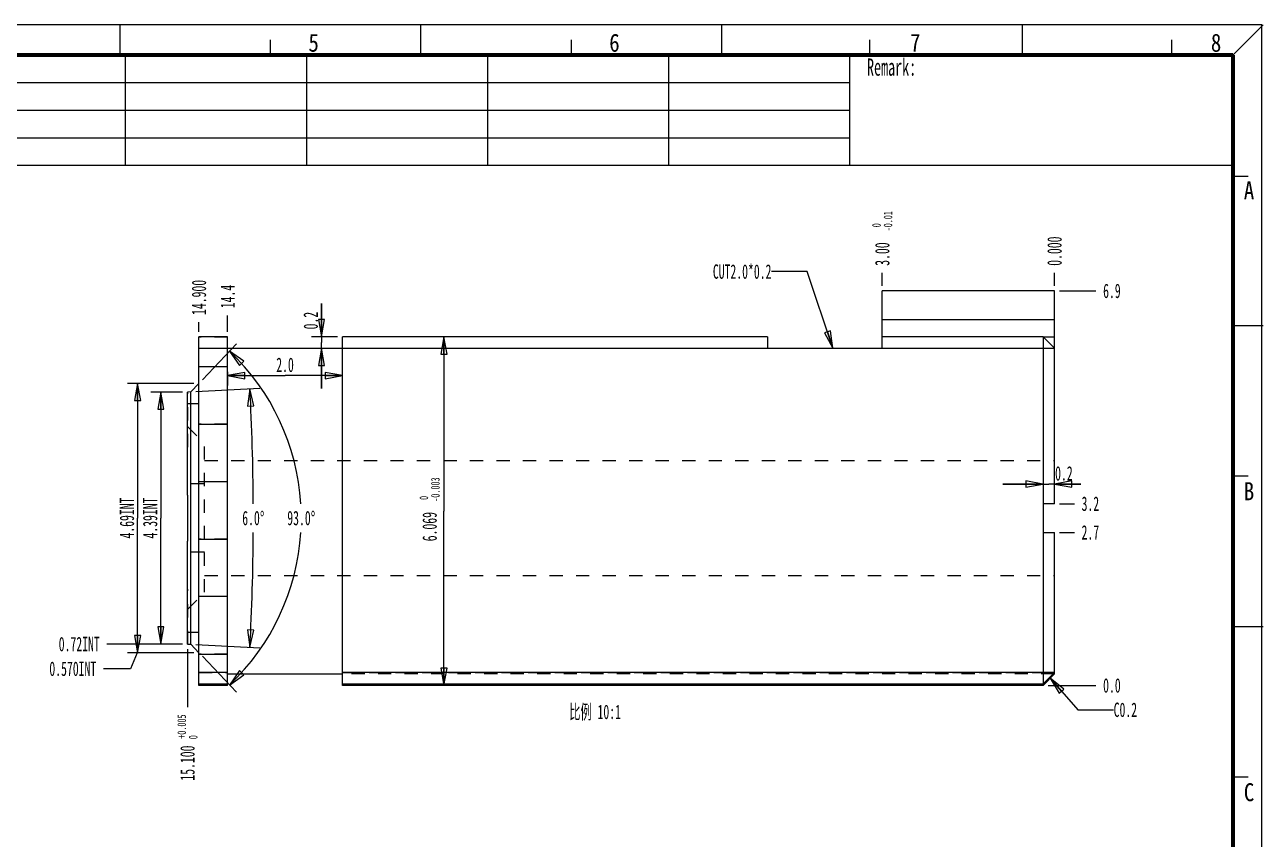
# Model space of a CAD drawing. Header units: millimetres. Extents: x 1.2 to 41.6, y 0.8 to 29.3.
# Drawn here: x 19.99 to 41.56, y 15.13 to 29.31 of the extents above; entities that cross this region are included whole.
import ezdxf
from ezdxf.enums import TextEntityAlignment as Align

# ---------------------------------------------------------------- set-up
doc = ezdxf.new("R2010")
doc.units = ezdxf.units.MM
doc.header["$LTSCALE"] = 2.31
doc.linetypes.add('HIDDEN', pattern=[0.2, 0.1, -0.1])
doc.layers.get('0').update_dxf_attribs({"linetype": 'CONTINUOUS'})
for name, color, linetype in [('DEFAULT_2', 4, 'HIDDEN'), ('DIM', 7, 'CONTINUOUS'), ('NOTE', 7, 'CONTINUOUS')]:
    doc.layers.add(name, color=color, linetype=linetype)
doc.styles.get("Standard").update_dxf_attribs({"font": 'txt', "width": 0.6})
doc.styles.add('TEXTSTYLE_5', font='txt', dxfattribs={"width": 0.85})
doc.dimstyles.new('DIMSTYLE_1', dxfattribs={"dimtxt": 0.25, "dimasz": 0.3, "dimexe": 1.75, "dimexo": 0.875, "dimtad": 0, "dimtih": 1, "dimtoh": 1, "dimdec": 1, "dimzin": 0, "dimdsep": 46, "dimtxsty": 'STANDARD', "dimblk": 'CLOSED', "dimblk1": 'CLOSED', "dimblk2": 'CLOSED', "dimcen": 0.09, "dimadec": 0, "dimazin": 0, "dimtp": 0.1, "dimtm": 0.1, "dimtfac": 1, "dimtdec": 1, "dimtofl": 0, "dimtmove": 0, "dimatfit": 3, "dimldrblk": 'CLOSED', "dimfxl": 1, "dimtolj": 1, "dimtzin": 0, "dimarcsym": 0})
doc.dimstyles.new('DIMSTYLE_10', dxfattribs={"dimtxt": 0.25, "dimasz": 0.3, "dimexe": 1.75, "dimexo": 0.875, "dimtad": 1, "dimdec": 1, "dimzin": 0, "dimdsep": 46, "dimtxsty": 'STANDARD', "dimblk": 'CLOSED', "dimblk1": 'CLOSED', "dimblk2": 'CLOSED', "dimcen": 0.09, "dimadec": 0, "dimazin": 0, "dimtp": 0.1, "dimtm": 0.1, "dimtfac": 1, "dimtdec": 1, "dimtofl": 0, "dimtmove": 0, "dimatfit": 3, "dimldrblk": 'CLOSED', "dimfxl": 1, "dimtolj": 1, "dimtzin": 0, "dimarcsym": 0})
doc.dimstyles.new('DIMSTYLE_11', dxfattribs={"dimtxt": 0.25, "dimasz": 0.3, "dimexe": 1.75, "dimexo": 0.875, "dimtad": 0, "dimtih": 1, "dimtoh": 1, "dimzin": 0, "dimdsep": 46, "dimtxsty": 'STANDARD', "dimblk": 'CLOSED', "dimblk1": 'CLOSED', "dimblk2": 'CLOSED', "dimcen": 0.09, "dimadec": 0, "dimazin": 0, "dimtp": 0.1, "dimtm": 0.1, "dimtfac": 1, "dimtofl": 0, "dimtmove": 0, "dimatfit": 3, "dimldrblk": 'CLOSED', "dimfxl": 1, "dimtolj": 1, "dimtzin": 0, "dimarcsym": 0})
doc.dimstyles.new('DIMSTYLE_12', dxfattribs={"dimtxt": 0.25, "dimasz": 0.3, "dimexe": 1.75, "dimexo": 0.875, "dimtad": 1, "dimzin": 0, "dimdsep": 46, "dimtxsty": 'STANDARD', "dimblk": 'CLOSED', "dimblk1": 'CLOSED', "dimblk2": 'CLOSED', "dimcen": 0.09, "dimadec": 0, "dimazin": 0, "dimtp": 0.1, "dimtm": 0.1, "dimtfac": 1, "dimtofl": 0, "dimtmove": 0, "dimatfit": 3, "dimldrblk": 'CLOSED', "dimfxl": 1, "dimtolj": 1, "dimtzin": 0, "dimarcsym": 0})
doc.dimstyles.new('DIMSTYLE_13', dxfattribs={"dimtxt": 0.25, "dimasz": 0.3, "dimexe": 1.75, "dimexo": 0.875, "dimtad": 0, "dimtih": 1, "dimtoh": 1, "dimdec": 1, "dimzin": 0, "dimdsep": 46, "dimtxsty": 'STANDARD', "dimblk": 'CLOSED', "dimblk1": 'CLOSED', "dimblk2": 'CLOSED', "dimcen": 0.09, "dimadec": 0, "dimazin": 0, "dimtp": 0.5, "dimtm": 0.5, "dimtfac": 1, "dimtdec": 1, "dimtofl": 0, "dimtmove": 0, "dimatfit": 3, "dimldrblk": 'CLOSED', "dimfxl": 1, "dimtolj": 1, "dimtzin": 0, "dimarcsym": 0})
doc.dimstyles.new('DIMSTYLE_14', dxfattribs={"dimtxt": 0.25, "dimasz": 0.3, "dimexe": 1.75, "dimexo": 0.875, "dimtad": 0, "dimtih": 1, "dimtoh": 1, "dimdec": 3, "dimzin": 0, "dimdsep": 46, "dimtxsty": 'STANDARD', "dimblk": 'CLOSED', "dimblk1": 'CLOSED', "dimblk2": 'CLOSED', "dimcen": 0.09, "dimadec": 0, "dimazin": 0, "dimtol": 1, "dimtp": 0.005, "dimtfac": 0.6, "dimtdec": 3, "dimtofl": 0, "dimtmove": 0, "dimatfit": 3, "dimldrblk": 'CLOSED', "dimfxl": 1, "dimtolj": 1, "dimtzin": 0, "dimarcsym": 0})
doc.dimstyles.new('DIMSTYLE_4', dxfattribs={"dimtxt": 0.25, "dimasz": 0.3, "dimexe": 1.75, "dimexo": 0.875, "dimtad": 1, "dimdec": 3, "dimzin": 0, "dimdsep": 46, "dimtxsty": 'STANDARD', "dimblk": 'CLOSED', "dimblk1": 'CLOSED', "dimblk2": 'CLOSED', "dimcen": 0.09, "dimadec": 0, "dimazin": 0, "dimtol": 1, "dimtm": 0.003, "dimtfac": 0.6, "dimtdec": 3, "dimtofl": 0, "dimtmove": 0, "dimatfit": 3, "dimldrblk": 'CLOSED', "dimfxl": 1, "dimtolj": 1, "dimtzin": 0, "dimarcsym": 0})
doc.dimstyles.new('DIMSTYLE_6', dxfattribs={"dimtxt": 0.25, "dimasz": 0.3, "dimexe": 1.75, "dimexo": 0.875, "dimtad": 0, "dimtih": 1, "dimtoh": 1, "dimdec": 3, "dimzin": 0, "dimdsep": 46, "dimtxsty": 'STANDARD', "dimblk": 'CLOSED', "dimblk1": 'CLOSED', "dimblk2": 'CLOSED', "dimcen": 0.09, "dimadec": 0, "dimazin": 0, "dimtp": 0.2, "dimtm": 0.2, "dimtfac": 1, "dimtdec": 3, "dimtofl": 0, "dimtmove": 0, "dimatfit": 3, "dimldrblk": 'CLOSED', "dimfxl": 1, "dimtolj": 1, "dimtzin": 0, "dimarcsym": 0})
doc.dimstyles.new('DIMSTYLE_7', dxfattribs={"dimtxt": 0.25, "dimasz": 0.3, "dimexe": 1.75, "dimexo": 0.875, "dimtad": 0, "dimtih": 1, "dimtoh": 1, "dimdec": 3, "dimzin": 0, "dimdsep": 46, "dimtxsty": 'STANDARD', "dimblk": 'CLOSED', "dimblk1": 'CLOSED', "dimblk2": 'CLOSED', "dimcen": 0.09, "dimadec": 0, "dimazin": 0, "dimtp": 0.1, "dimtm": 0.1, "dimtfac": 1, "dimtdec": 3, "dimtofl": 0, "dimtmove": 0, "dimatfit": 3, "dimldrblk": 'CLOSED', "dimfxl": 1, "dimtolj": 1, "dimtzin": 0, "dimarcsym": 0})
doc.dimstyles.new('DIMSTYLE_8', dxfattribs={"dimtxt": 0.25, "dimasz": 0.3, "dimexe": 1.75, "dimexo": 0.875, "dimtad": 0, "dimtih": 1, "dimtoh": 1, "dimdec": 1, "dimzin": 0, "dimdsep": 46, "dimtxsty": 'STANDARD', "dimblk": 'CLOSED', "dimblk1": 'CLOSED', "dimblk2": 'CLOSED', "dimcen": 0.09, "dimadec": 0, "dimazin": 0, "dimtp": 0.2, "dimtm": 0.2, "dimtfac": 1, "dimtdec": 1, "dimtofl": 0, "dimtmove": 0, "dimatfit": 3, "dimldrblk": 'CLOSED', "dimfxl": 1, "dimtolj": 1, "dimtzin": 0, "dimarcsym": 0})
doc.dimstyles.new('DIMSTYLE_9', dxfattribs={"dimtxt": 0.25, "dimasz": 0.3, "dimexe": 1.75, "dimexo": 0.875, "dimtad": 0, "dimtih": 1, "dimtoh": 1, "dimzin": 0, "dimdsep": 46, "dimtxsty": 'STANDARD', "dimblk": 'CLOSED', "dimblk1": 'CLOSED', "dimblk2": 'CLOSED', "dimcen": 0.09, "dimadec": 0, "dimazin": 0, "dimtol": 1, "dimtm": 0.01, "dimtfac": 0.6, "dimtofl": 0, "dimtmove": 0, "dimatfit": 3, "dimldrblk": 'CLOSED', "dimfxl": 1, "dimtolj": 1, "dimtzin": 0, "dimarcsym": 0})
doc.dimstyles.get("Standard").update_dxf_attribs({"dimtxt": 0.25, "dimasz": 0.3, "dimexe": 1.75, "dimexo": 0.875, "dimtad": 1, "dimdec": 3, "dimzin": 0, "dimdsep": 46, "dimtxsty": 'STANDARD', "dimblk": 'CLOSED', "dimblk1": 'CLOSED', "dimblk2": 'CLOSED', "dimcen": 0.09, "dimadec": 0, "dimazin": 0, "dimtol": 1, "dimtp": 0.001, "dimtm": 0.001, "dimtfac": 1, "dimtdec": 3, "dimtofl": 0, "dimtmove": 0, "dimatfit": 3, "dimldrblk": 'CLOSED', "dimfxl": 1, "dimtolj": 1, "dimtzin": 0, "dimarcsym": 0})

# ---------------------------------------------------------------- blocks, each defined once
blk = doc.blocks.new('_CLOSED')
at = {"color": 0, "linetype": 'ByBlock'}
for p, q in [((0, 0), (-1, 0.183)), ((-1, 0.183), (-1, -0.183)), ((-1, -0.183), (0, 0)), ((-1, 0), (0, 0))]:
    blk.add_line(p, q, dxfattribs=at)
blk = doc.blocks.new('*D11')
at = {"layer": 'DIM', "color": 2, "linetype": 'Continuous'}
for p in [(27.292, 23.874), (27.292, 17.805)]:
    blk.add_line(p, (27.292, 20.839), dxfattribs=at)
at = {"layer": 'DIM', "color": 2, "linetype": 'Continuous', "xscale": 0.3, "yscale": 0.3, "zscale": 0.3}
for p, rotation in [((27.292, 23.874), 90), ((27.292, 17.805), 270)]:
    blk.add_blockref('_CLOSED', p, dxfattribs=dict(at, rotation=rotation))
at = {"layer": 'DIM', "color": 2, "linetype": 'Continuous', "width": 0.6}
for s, height, p in [('-0.003', 0.15, (27.217, 21.214)), (' 0', 0.15, (27.017, 21.034)), ('6.069', 0.25, (27.167, 20.569))]:
    blk.add_text(s, height=height, rotation=90, dxfattribs=at).set_placement(p, align=Align.CENTER)
blk = doc.blocks.new('*D17')
at = {"layer": 'DIM', "color": 2, "linetype": 'Continuous'}
blk.add_line((38.013, 24.674), (38.647, 24.674), dxfattribs=at)
at = {"layer": 'DIM', "color": 2, "linetype": 'Continuous', "insert": (38.772, 24.799), "char_height": 0.25, "width": 0.45, "attachment_point": 1, "line_spacing_factor": 0.9}
blk.add_mtext('6.9', dxfattribs=at)
blk = doc.blocks.new('*D18')
at = {"layer": 'DIM', "color": 2, "linetype": 'Continuous'}
blk.add_line((37.813, 17.805), (38.647, 17.805), dxfattribs=at)
at = {"layer": 'DIM', "color": 2, "linetype": 'Continuous', "insert": (38.772, 17.93), "char_height": 0.25, "width": 0.45, "attachment_point": 1, "line_spacing_factor": 0.9}
blk.add_mtext('0.0', dxfattribs=at)
blk = doc.blocks.new('*D19')
at = {"layer": 'DIM', "color": 2, "linetype": 'Continuous'}
blk.add_line((34.925, 24.761), (34.925, 24.985), dxfattribs=at)
at = {"layer": 'DIM', "color": 2, "linetype": 'Continuous', "width": 0.6}
for s, height, p in [('-0.01', 0.15, (35.1, 25.71)), (' 0', 0.15, (34.9, 25.71)), ('3.00', 0.25, (35.05, 25.11))]:
    blk.add_text(s, height=height, rotation=90, dxfattribs=at).set_placement(p)
blk = doc.blocks.new('*D20')
at = {"layer": 'DIM', "color": 2, "linetype": 'Continuous'}
blk.add_line((37.925, 24.761), (37.925, 24.985), dxfattribs=at)
at = {"layer": 'DIM', "color": 2, "linetype": 'Continuous', "insert": (37.8, 25.11), "char_height": 0.25, "width": 0.75, "attachment_point": 1, "rotation": 90, "line_spacing_factor": 0.9}
blk.add_mtext('0.000', dxfattribs=at)
blk = doc.blocks.new('*D21')
at = {"layer": 'DIM', "color": 2, "linetype": 'Continuous'}
blk.add_line((38.013, 20.469), (38.272, 20.469), dxfattribs=at)
at = {"layer": 'DIM', "color": 2, "linetype": 'Continuous', "insert": (38.397, 20.594), "char_height": 0.25, "width": 0.45, "attachment_point": 1, "line_spacing_factor": 0.9}
blk.add_mtext('2.7', dxfattribs=at)
blk = doc.blocks.new('*D22')
at = {"layer": 'DIM', "color": 2, "linetype": 'Continuous'}
blk.add_line((38.013, 20.969), (38.272, 20.969), dxfattribs=at)
at = {"layer": 'DIM', "color": 2, "linetype": 'Continuous', "insert": (38.397, 21.094), "char_height": 0.25, "width": 0.45, "attachment_point": 1, "line_spacing_factor": 0.9}
blk.add_mtext('3.2', dxfattribs=at)
blk = doc.blocks.new('*D23')
at = {"layer": 'DIM', "color": 2, "linetype": 'Continuous'}
for p, q in [((37.725, 21.31), (37.025, 21.31)), ((37.025, 21.31), (37.825, 21.31)), ((38.386, 21.31), (37.825, 21.31)), ((37.925, 21.31), (38.386, 21.31))]:
    blk.add_line(p, q, dxfattribs=at)
at = {"layer": 'DIM', "color": 2, "linetype": 'Continuous', "xscale": 0.3, "yscale": 0.3, "zscale": 0.3}
blk.add_blockref('_CLOSED', (37.725, 21.31), dxfattribs=at)
at = {"layer": 'DIM', "color": 2, "linetype": 'Continuous', "xscale": 0.3, "yscale": 0.3, "zscale": 0.3, "rotation": 180}
blk.add_blockref('_CLOSED', (37.925, 21.31), dxfattribs=at)
at = {"layer": 'DIM', "color": 2, "linetype": 'Continuous', "insert": (37.936, 21.622), "char_height": 0.25, "width": 0.45, "attachment_point": 1, "line_spacing_factor": 0.9}
blk.add_mtext('0.2', dxfattribs=at)
blk = doc.blocks.new('*D24')
at = {"layer": 'DIM', "color": 2, "linetype": 'Continuous'}
blk.add_line((23.025, 23.961), (23.025, 24.128), dxfattribs=at)
at = {"layer": 'DIM', "color": 2, "linetype": 'Continuous', "insert": (22.9, 24.253), "char_height": 0.25, "width": 0.9, "attachment_point": 1, "rotation": 90, "line_spacing_factor": 0.9}
blk.add_mtext('14.900', dxfattribs=at)
blk = doc.blocks.new('*D25')
at = {"layer": 'DIM', "color": 2, "linetype": 'Continuous'}
blk.add_line((23.525, 23.961), (23.525, 24.246), dxfattribs=at)
at = {"layer": 'DIM', "color": 2, "linetype": 'Continuous', "insert": (23.4, 24.371), "char_height": 0.25, "width": 0.6, "attachment_point": 1, "rotation": 90, "line_spacing_factor": 0.9}
blk.add_mtext('14.4', dxfattribs=at)
blk = doc.blocks.new('*D26')
at = {"layer": 'DIM', "color": 2, "linetype": 'Continuous'}
for p, q in [((23.525, 23.265), (23.525, 23.025)), ((23.525, 23.2), (24.525, 23.2)), ((25.525, 23.2), (24.525, 23.2))]:
    blk.add_line(p, q, dxfattribs=at)
at = {"layer": 'DIM', "color": 2, "linetype": 'Continuous', "xscale": 0.3, "yscale": 0.3, "zscale": 0.3, "rotation": 180}
blk.add_blockref('_CLOSED', (23.525, 23.2), dxfattribs=at)
at = {"layer": 'DIM', "color": 2, "linetype": 'Continuous', "xscale": 0.3, "yscale": 0.3, "zscale": 0.3}
blk.add_blockref('_CLOSED', (25.525, 23.2), dxfattribs=at)
at = {"layer": 'DIM', "color": 2, "linetype": 'Continuous', "insert": (24.525, 23.512), "char_height": 0.25, "width": 0.45, "attachment_point": 2, "line_spacing_factor": 0.9}
blk.add_mtext('2.0', dxfattribs=at)
blk = doc.blocks.new('*D27')
at = {"layer": 'DIM', "color": 2, "linetype": 'Continuous'}
for p, q in [((25.16, 23.874), (25.16, 24.453)), ((25.16, 24.453), (25.16, 23.774)), ((25.438, 23.874), (24.985, 23.874)), ((25.16, 22.974), (25.16, 23.774)), ((25.16, 23.674), (25.16, 22.974))]:
    blk.add_line(p, q, dxfattribs=at)
at = {"layer": 'DIM', "color": 2, "linetype": 'Continuous', "xscale": 0.3, "yscale": 0.3, "zscale": 0.3}
for p, rotation in [((25.16, 23.874), 270), ((25.16, 23.674), 90)]:
    blk.add_blockref('_CLOSED', p, dxfattribs=dict(at, rotation=rotation))
at = {"layer": 'DIM', "color": 2, "linetype": 'Continuous', "insert": (24.847, 24.003), "char_height": 0.25, "width": 0.45, "attachment_point": 1, "rotation": 90, "line_spacing_factor": 0.9}
blk.add_mtext('0.2', dxfattribs=at)
blk = doc.blocks.new('*D28')
at = {"layer": 'DIM', "color": 2, "linetype": 'Continuous'}
blk.add_line((22.738, 18.526), (21.423, 18.526), dxfattribs=at)
at = {"layer": 'DIM', "color": 2, "linetype": 'Continuous', "insert": (21.298, 18.651), "char_height": 0.25, "width": 1.05, "attachment_point": 3, "line_spacing_factor": 0.9}
blk.add_mtext('0.72INT', dxfattribs=at)
blk = doc.blocks.new('*D29')
at = {"layer": 'DIM', "color": 2, "linetype": 'Continuous'}
for p, q in [((22.738, 22.912), (22.187, 22.912)), ((22.362, 22.912), (22.362, 20.719)), ((22.362, 18.526), (22.362, 20.719)), ((22.738, 18.526), (22.187, 18.526))]:
    blk.add_line(p, q, dxfattribs=at)
at = {"layer": 'DIM', "color": 2, "linetype": 'Continuous', "xscale": 0.3, "yscale": 0.3, "zscale": 0.3}
for p, rotation in [((22.362, 22.912), 90), ((22.362, 18.526), 270)]:
    blk.add_blockref('_CLOSED', p, dxfattribs=dict(at, rotation=rotation))
at = {"layer": 'DIM', "color": 2, "linetype": 'Continuous', "insert": (22.05, 20.719), "char_height": 0.25, "width": 1.05, "attachment_point": 2, "rotation": 90, "line_spacing_factor": 0.9}
blk.add_mtext('4.39INT', dxfattribs=at)
blk = doc.blocks.new('*D30')
at = {"layer": 'DIM', "color": 2, "linetype": 'Continuous'}
for p, q in [((22.973, 22.92), (24.088, 22.979)), ((22.973, 18.518), (24.088, 18.46))]:
    blk.add_line(p, q, dxfattribs=at)
for points in [[(23.983, 22.672), (23.914, 22.969), (23.873, 22.667), (23.983, 22.672)], [(23.873, 18.771), (23.914, 18.469), (23.983, 18.766), (23.873, 18.771)]]:
    blk.add_lwpolyline(points, dxfattribs=at)
for start, end in [(0.3331, 3), (357, 359.6669)]:
    blk.add_arc((-19.025, 20.719), 42.998, start, end, dxfattribs=at)
at = {"layer": 'DIM', "color": 2, "linetype": 'Continuous', "insert": (23.973, 20.844), "char_height": 0.25, "width": 0.61667, "attachment_point": 2, "line_spacing_factor": 0.9}
blk.add_mtext('6.0\\Fgdt;{\\Fgdt;~}', dxfattribs=at)
blk = doc.blocks.new('*D31')
at = {"layer": 'DIM', "color": 2, "linetype": 'Continuous'}
for p, q in [((23.086, 23.127), (23.68, 23.753)), ((23.086, 18.312), (23.68, 17.685))]:
    blk.add_line(p, q, dxfattribs=at)
for points in [[(23.809, 23.45), (23.56, 23.626), (23.73, 23.373), (23.809, 23.45)], [(23.73, 18.065), (23.56, 17.812), (23.809, 17.988), (23.73, 18.065)]]:
    blk.add_lwpolyline(points, dxfattribs=at)
for start, end in [(3.5768, 46.5), (313.5, 356.4232)]:
    blk.add_arc((20.801, 20.719), 4.007, start, end, dxfattribs=at)
at = {"layer": 'DIM', "color": 2, "linetype": 'Continuous', "insert": (24.808, 20.844), "char_height": 0.25, "width": 0.76667, "attachment_point": 2, "line_spacing_factor": 0.9}
blk.add_mtext('93.0\\Fgdt;{\\Fgdt;~}', dxfattribs=at)
blk = doc.blocks.new('*D32')
at = {"layer": 'DIM', "color": 2, "linetype": 'Continuous'}
blk.add_line((22.825, 18.438), (22.825, 17.424), dxfattribs=at)
at = {"layer": 'DIM', "color": 2, "linetype": 'Continuous', "width": 0.6}
for s, height, p in [('+0.005', 0.15, (22.8, 17.299)), (' 0', 0.15, (23, 16.939)), ('15.100', 0.25, (22.95, 16.759))]:
    blk.add_text(s, height=height, rotation=90, dxfattribs=at).set_placement(p, align=Align.RIGHT)
blk = doc.blocks.new('*D33')
at = {"layer": 'DIM', "color": 2, "linetype": 'Continuous'}
for p, q in [((22.938, 23.063), (21.783, 23.063)), ((21.958, 23.063), (21.958, 20.719)), ((21.958, 18.375), (21.958, 20.719)), ((22.938, 18.375), (21.783, 18.375))]:
    blk.add_line(p, q, dxfattribs=at)
at = {"layer": 'DIM', "color": 2, "linetype": 'Continuous', "xscale": 0.3, "yscale": 0.3, "zscale": 0.3}
for p, rotation in [((21.958, 23.063), 90), ((21.958, 18.375), 270)]:
    blk.add_blockref('_CLOSED', p, dxfattribs=dict(at, rotation=rotation))
at = {"layer": 'DIM', "color": 2, "linetype": 'Continuous', "insert": (21.645, 20.719), "char_height": 0.25, "width": 1.05, "attachment_point": 2, "rotation": 90, "line_spacing_factor": 0.9}
blk.add_mtext('4.69INT', dxfattribs=at)
blk = doc.blocks.new('*D34')
at = {"layer": 'DIM', "color": 2, "linetype": 'Continuous'}
for p, q in [((21.952, 18.375), (21.835, 18.096)), ((22.938, 18.375), (21.952, 18.375)), ((21.835, 18.096), (21.362, 18.096))]:
    blk.add_line(p, q, dxfattribs=at)
at = {"layer": 'DIM', "color": 2, "linetype": 'Continuous', "insert": (21.237, 18.221), "char_height": 0.25, "width": 1.2, "attachment_point": 3, "line_spacing_factor": 0.9}
blk.add_mtext('0.570INT', dxfattribs=at)
blk = doc.blocks.new('*T42')
at = {"color": 0, "linetype": 'ByBlock', "lineweight": -2}
for p, q in [((0, 0), (39.297, 0)), ((0, 0), (0, -1.92)), ((2.12, 0), (2.12, -1.92)), ((5.273, 0), (5.273, -1.92)), ((7.393, 0), (7.393, -1.92)), ((10.546, 0), (10.546, -1.92)), ((13.699, 0), (13.699, -1.92)), ((16.852, 0), (16.852, -1.92)), ((20.005, 0), (20.005, -1.92)), ((23.158, 0), (23.158, -1.92)), ((26.311, 0), (26.311, -1.92)), ((29.464, 0), (29.464, -1.92)), ((32.617, 0), (32.617, -1.92)), ((39.297, 0), (39.297, -1.92)), ((0, -0.48), (32.617, -0.48)), ((0, -0.96), (32.617, -0.96)), ((0, -1.44), (32.617, -1.44)), ((0, -1.92), (39.297, -1.92))]:
    blk.add_line(p, q, dxfattribs=at)
at = {"color": 0, "linetype": 'Continuous', "char_height": 0.225, "width": 2, "attachment_point": 5, "line_spacing_factor": 0.9}
for s, insert in [('Order Date: ', (1.06, -0.24)), ('Procedure:', (6.333, -0.24))]:
    blk.add_mtext(s, dxfattribs=dict(at, insert=insert))
at = {"color": 0, "linetype": 'Continuous'}
for s, insert, char_height, width, attachment_point in [('  Remark:   ', (32.677, -0.06), 0.3, 6.56, 1), ('Finish Date:', (1.06, -0.72), 0.225, 2, 5), ('Future hour:', (6.333, -0.72), 0.225, 2, 5), ('Machining Code:', (1.06, -1.2), 0.2, 2, 5), ('Actual hour:', (6.333, -1.2), 0.225, 2, 5), ('QTY:', (1.06, -1.68), 0.225, 2, 5), ('Procedure Date:', (6.333, -1.68), 0.2, 2, 5)]:
    blk.add_mtext(s, dxfattribs=dict(at, insert=insert, char_height=char_height, width=width, attachment_point=attachment_point))

msp = doc.modelspace()

# ---------------------------------------------------------------- linework, layer by layer
at = {"color": 7, "linetype": 'Continuous'}
for p, q in [((41.5345, 29.3056), (1.2216, 29.3056)), ((21.6527, 28.7819), (21.6527, 29.3058)), ((26.8917, 28.7819), (26.8917, 29.3058)), ((32.1306, 28.7819), (32.1306, 29.3058)), ((37.3696, 28.7819), (37.3696, 29.3058)), ((41.0368, 28.7819), (41.5607, 29.3058)), ((41.5345, 0.8057), (41.5345, 29.3056)), ((24.2722, 28.7819), (24.2722, 29.0438)), ((29.5111, 28.7819), (29.5111, 29.0438)), ((34.7099, 28.7819), (34.7099, 29.0438)), ((39.9667, 28.7819), (39.9667, 29.0438)), ((41.2988, 26.666), (41.0368, 26.666)), ((37.9253, 24.6738), (34.9253, 24.6738)), ((34.9253, 23.6738), (34.9253, 24.6738)), ((37.9253, 20.9691), (37.9253, 24.6738)), ((34.9253, 24.1738), (37.9253, 24.1738)), ((41.5607, 24.0668), (41.0368, 24.0668)), ((23.0254, 17.8047), (23.0254, 23.8738)), ((23.5254, 23.8738), (23.0254, 23.8738)), ((23.5254, 17.8047), (23.5254, 23.8738)), ((25.5254, 17.8047), (25.5254, 23.8738)), ((32.9253, 23.8738), (25.5254, 23.8738)), ((32.9253, 23.8738), (32.9253, 23.6738)), ((37.7253, 23.8738), (34.9253, 23.8738)), ((37.9253, 23.6738), (37.7253, 23.8738)), ((37.7253, 23.8738), (37.7253, 17.8047)), ((23.0254, 23.6735), (37.9253, 23.6735)), ((23.5254, 23.3521), (23.0254, 23.3521)), ((22.8854, 22.9156), (22.8251, 22.9124)), ((22.8251, 21.1191), (22.8251, 22.9124)), ((23.0254, 23.0631), (22.8854, 22.9156)), ((22.8854, 18.5227), (22.8854, 22.9156)), ((22.8251, 22.7121), (23.0254, 22.7121)), ((23.0254, 22.3521), (23.5254, 22.3521)), ((41.2988, 21.4471), (41.0368, 21.4471)), ((23.5254, 21.3521), (23.0254, 21.3521)), ((22.8251, 21.1191), (22.8331, 21.1191)), ((22.8331, 20.3191), (22.8331, 21.1191)), ((37.9253, 20.9691), (37.7253, 20.9691)), ((22.8251, 18.5258), (22.8251, 20.3191)), ((22.8251, 20.3191), (22.8331, 20.3191)), ((23.0254, 20.3521), (23.5254, 20.3521)), ((37.7253, 20.4691), (37.9253, 20.4691)), ((37.9253, 18.0047), (37.9253, 20.4691)), ((23.5254, 19.3521), (23.0254, 19.3521)), ((41.5607, 18.8279), (41.0368, 18.8279)), ((23.0254, 18.7261), (22.8251, 18.7261)), ((22.8251, 18.5258), (22.8854, 18.5227)), ((22.8854, 18.5227), (23.0254, 18.3751)), ((23.0254, 18.3521), (23.5254, 18.3521)), ((23.5254, 18.0307), (23.0254, 18.0307)), ((23.5254, 18.005), (25.5254, 18.005)), ((37.9253, 18.0307), (25.5254, 18.0307)), ((37.9253, 18.0304), (37.7253, 17.8328)), ((37.7253, 17.8047), (37.9253, 18.0047)), ((37.7253, 17.8072), (37.9253, 18.0047)), ((23.0254, 17.8328), (23.5254, 17.8328)), ((23.5254, 17.8072), (23.0254, 17.8072)), ((23.5254, 17.8047), (23.0254, 17.8047)), ((25.5254, 17.8328), (37.7253, 17.8328)), ((37.7253, 17.8072), (25.5254, 17.8072)), ((37.7253, 17.8047), (25.5254, 17.8047)), ((41.2988, 16.2084), (41.0368, 16.2084))]:
    msp.add_line(p, q, dxfattribs=at)
at = {"color": 7, "linetype": 'Continuous', "const_width": 0.07}
for points in [[(41.0368, 28.7819), (1.7447, 28.7819)], [(41.0368, 1.3298), (41.0368, 28.7819)]]:
    msp.add_lwpolyline(points, dxfattribs=at)
at = {"layer": 'DEFAULT_2', "color": 4, "linetype": 'HIDDEN'}
for p, q in [((23.5254, 23.8688), (23.0254, 23.8688)), ((37.7253, 23.8738), (37.9253, 23.8738)), ((23.5254, 23.3504), (23.0254, 23.3504)), ((22.8331, 21.955), (22.8331, 22.9128)), ((22.8251, 22.3124), (23.1251, 22.0124)), ((23.5254, 22.3504), (23.0254, 22.3504)), ((23.1251, 19.4258), (23.1251, 22.0124)), ((23.1251, 21.7191), (37.9253, 21.7191)), ((23.1251, 21.3124), (22.8251, 21.3124)), ((23.5254, 21.3504), (23.0254, 21.3504)), ((23.5254, 20.3504), (23.0254, 20.3504)), ((23.1251, 20.1258), (22.8251, 20.1258)), ((23.1251, 19.7191), (37.9253, 19.7191)), ((22.8251, 19.1258), (23.1251, 19.4258)), ((22.8331, 18.5254), (22.8331, 19.4832)), ((23.5254, 19.3504), (23.0254, 19.3504)), ((23.5254, 18.3504), (23.0254, 18.3504)), ((23.0254, 18.0273), (23.5254, 18.0273)), ((25.5254, 18.0273), (37.9253, 18.0273)), ((37.9253, 18.0047), (25.5254, 18.0047)), ((37.7253, 17.829), (37.9253, 18.027)), ((23.5254, 17.829), (23.0254, 17.829)), ((23.5254, 17.8097), (23.0254, 17.8097)), ((37.7253, 17.829), (25.5254, 17.829))]:
    msp.add_line(p, q, dxfattribs=at)
for centre, start, end in [((20.3654, 20.3564), 32.93482, 33.22046), ((20.3654, 21.0818), 326.77954, 327.06518)]:
    msp.add_arc(centre, 2.9402, start, end, dxfattribs=at)

# ---------------------------------------------------------------- block references
msp.add_blockref('*T42', (1.7382, 28.7796))

# ---------------------------------------------------------------- texts
at = {"color": 7, "linetype": 'Continuous', "char_height": 0.3143, "width": 0.267186, "line_spacing_factor": 0.9, "style": 'TEXTSTYLE_5'}
for s, insert, attachment_point in [('5', (25.023, 29.1507), 2), ('6', (30.262, 29.1507), 2), ('7', (35.5009, 29.1507), 2), ('8', (40.7399, 29.1507), 2), ('A', (41.404, 26.5815), 3), ('B', (41.404, 21.3426), 3), ('C', (41.404, 16.1036), 3)]:
    msp.add_mtext(s, dxfattribs=dict(at, insert=insert, attachment_point=attachment_point))
at = {"layer": 'NOTE', "color": 2, "linetype": 'Continuous', "char_height": 0.25, "line_spacing_factor": 0.9}
for s, insert, width, attachment_point in [('CUT2.0*0.2', (32.9957, 25.1347), 1.5, 3), ('比例 10:1', (30.3753, 17.4697), 1.05, 3), ('C0.2', (38.9556, 17.5061), 0.6, 1)]:
    msp.add_mtext(s, dxfattribs=dict(at, insert=insert, width=width, attachment_point=attachment_point))

# ---------------------------------------------------------------- dimensions: what is measured, and where the dimension line sits
at = {"layer": 'DIM', "color": 2, "linetype": 'Continuous'}
for feature_location, offset, dtype, origin, dimstyle, picture, middle in [((34.9253, 24.7613), (0, 0.2241), 1, (37.9253, 24.6738), 'DIMSTYLE_9', '*D19', (34.9253, 25.6355)), ((37.925273513, 24.7613340335), (0, 0.224140526), 1, (37.925273513, 24.6738340335), 'DIMSTYLE_7', '*D20', (37.925273513, 25.4854745595)), ((23.0254, 23.9613), (0, 0.1669), 1, (37.9253, 23.8738), 'DIMSTYLE_6', '*D24', (23.0254, 24.7032)), ((23.5254, 23.9613), (0, 0.2847), 1, (37.9253, 23.8738), 'DIMSTYLE_8', '*D25', (23.5254, 24.6711)), ((38.0128, 24.6738), (0.6342, 0), 0, (37.7253, 17.8047), 'DIMSTYLE_8', '*D17', (38.997, 24.6738)), ((38.0128, 20.9691), (0.259, 0), 0, (37.9253, 17.8047), 'DIMSTYLE_1', '*D22', (38.6217, 20.9691)), ((38.0128, 20.4691), (0.259, 0), 0, (37.9253, 17.8047), 'DIMSTYLE_1', '*D21', (38.6217, 20.4691)), ((22.8251, 18.4383), (0, -1.0146), 1, (37.9253, 18.5258), 'DIMSTYLE_14', '*D32', (22.8251, 16.5787)), ((37.812773513, 17.8047440335), (0.8342486287, 0), 0, (37.725273513, 17.8047440335), 'DIMSTYLE_1', '*D18', (38.9970221417, 17.8047440335))]:
    dim = msp.add_ordinate_dim(feature_location=feature_location, offset=offset, dtype=dtype, origin=origin, dimstyle=dimstyle, override={"dimtad": 1, "dimtih": 0, "dimtoh": 0}, dxfattribs=at)
    dim.commit()
    dim.dimension.update_dxf_attribs({"geometry": picture, "text_midpoint": middle})
for base, p1, p2, angle, dimstyle, picture, middle in [((25.1597, 23.8738), (25.5254, 23.6738), (26.3129, 23.8738), 90, 'DIMSTYLE_10', '*D27', (25.1597, 24.2277)), ((27.2917, 23.8738), (25.5254, 17.8047), (25.5254, 23.8738), 90, 'DIMSTYLE_4', '*D11', (27.2917, 20.8393)), ((37.7253, 21.31), (37.9253, 20.9691), (37.7253, 20.9691), 180, 'DIMSTYLE_10', '*D23', (38.1613, 21.31))]:
    dim = msp.add_linear_dim(base=base, p1=p1, p2=p2, angle=angle, dimstyle=dimstyle, dxfattribs=at)
    dim.commit()
    dim.dimension.update_dxf_attribs({"geometry": picture, "text_midpoint": middle, "dimtype": 160})
for base, line1, line2, picture, middle in [((24.8084, 20.7191), ((23.68, 17.6854), (23.0857, 18.3116)), ((23.0857, 23.1266), (23.68, 23.7528)), '*D31', (24.8084, 20.7191)), ((23.9726, 20.7191), ((24.0884, 18.4596), (22.9728, 18.5181)), ((22.9728, 22.9201), (24.0884, 22.9786)), '*D30', (23.9726, 20.7191))]:
    dim = msp.add_angular_dim_2l(base=base, line1=line1, line2=line2, dimstyle='DIMSTYLE_13', dxfattribs=at)
    dim.commit()
    dim.dimension.update_dxf_attribs({"geometry": picture, "text_midpoint": middle, "dimtype": 162})
dim = msp.add_linear_dim(base=(25.5254, 23.1997), p1=(23.5254, 22.1497), p2=(25.5254, 23.6735), dimstyle='DIMSTYLE_10', dxfattribs=at)
dim.commit()
dim.dimension.update_dxf_attribs({"geometry": '*D26', "text_midpoint": (24.5254, 23.1997), "dimtype": 160})
for base, p1, p2, angle, picture, middle in [((21.958, 18.3751), (23.8129, 23.0631), (23.8129, 18.3751), 270, '*D33', (21.958, 20.7191)), ((22.3622, 22.9124), (23.6126, 18.5258), (23.6126, 22.9124), 90, '*D29', (22.3622, 20.7191))]:
    dim = msp.add_linear_dim(base=base, p1=p1, p2=p2, angle=angle, text='<>INT', dimstyle='DIMSTYLE_12', dxfattribs=at)
    dim.commit()
    dim.dimension.update_dxf_attribs({"geometry": picture, "text_midpoint": middle, "dimtype": 160})
for feature_location, offset, origin, dimstyle, picture, middle in [((22.7376, 18.5258), (-1.3145, 0), (22.8251, 17.8047), 'DIMSTYLE_11', '*D28', (20.7731, 18.5258)), ((22.9379, 18.3751), (-1.5762, -0.279), (23.0254, 17.8047), 'DIMSTYLE_7', '*D34', (20.6368, 18.0961))]:
    dim = msp.add_ordinate_dim(feature_location=feature_location, offset=offset, dtype=0, origin=origin, text='<>INT', dimstyle=dimstyle, override={"dimtad": 1, "dimtih": 0, "dimtoh": 0}, dxfattribs=at)
    dim.commit()
    dim.dimension.update_dxf_attribs({"geometry": picture, "text_midpoint": middle})

# ---------------------------------------------------------------- leaders
at = {"layer": 'NOTE', "color": 2, "linetype": 'Continuous', "annotation_type": 0, "has_hookline": 1, "hookline_direction": 1}
for points, text_width in [([(34.0667, 23.6738), (33.6207, 25.0097), (32.9957, 25.0097)], 1.2071), ([(37.8513, 17.9308), (38.3306, 17.3811), (38.9556, 17.3811)], 0.4643)]:
    msp.add_leader(points, dimstyle='STANDARD', override={"dimtad": 0}, dxfattribs=dict(at, text_width=text_width))

doc.saveas('drawing.dxf')
